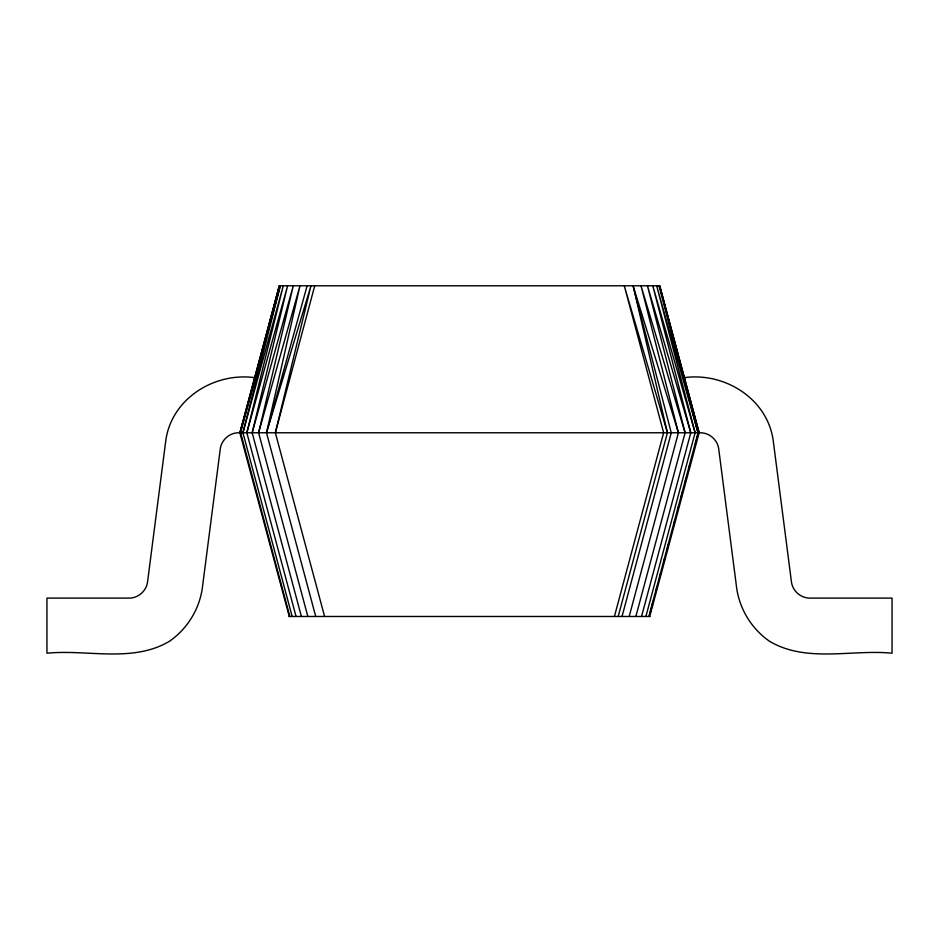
<?xml version="1.0" encoding="UTF-8"?>
<svg xmlns="http://www.w3.org/2000/svg" width="939" height="939" viewBox="0 0 939 939"><rect width="100%" height="100%" fill="white"/><g stroke="black" fill="none" stroke-linecap="round" stroke-linejoin="round"><path stroke-width="1.41" d="M307.839 616.477L258.612 432.762L293.285 285.785L252.168 432.762L301.396 616.477M252.168 432.762L287.592 285.785L246.828 432.762L296.055 616.477M324.577 616.477L275.35 432.762L310.962 285.785L266.5 432.762L315.727 616.477M246.828 432.762L283.261 285.785L242.931 432.762L292.158 616.477M242.931 432.762L280.303 285.785L240.044 432.762L279.235 285.785L659.765 285.785L699.144 432.762L649.729 616.477M258.319 366.339L279.423 285.785L239.856 432.762L289.271 616.477M274.376 306.983L275.503 302.745M278.132 292.851L279.259 288.613M275.35 432.762L314.729 285.785M614.423 616.477L663.65 432.762L624.271 285.785L667.418 432.762L618.191 616.477M622.029 616.477L671.256 432.762L633.121 285.785L678.416 432.762L629.189 616.477M635.867 616.477L685.094 432.762L647.452 285.785L690.787 432.762L641.56 616.477M645.891 616.477L695.118 432.762L656.678 285.785L698.076 432.762L648.849 616.477M650.269 612.24L651.408 607.991M652.171 605.174L653.309 600.925M655.95 591.042L657.089 586.793M659.741 576.91L660.88 572.661M663.533 562.766L664.659 558.529M667.312 548.634L668.451 544.397M673.756 524.619L674.883 520.37M677.535 510.487L678.674 506.238M681.327 496.355L682.465 492.106M685.118 482.223L686.245 477.974M688.897 468.092L690.036 463.843M695.341 444.065L696.468 439.828M697.231 436.999L698.37 432.762M280.303 285.785L240.63 432.762L289.858 616.477M307.123 285.785L266.5 432.762L299.964 285.785L258.612 432.762M254.622 377.642C213.74 372.09 170.745 399.251 165.64 441.729L147.529 582.086C146.343 590.995 138.303 598.061 129.312 598.108L46.95 598.108L46.95 653.215C87.327 649.201 132.422 663.169 169.396 641.325C186.967 629.071 198.775 610.268 202.19 589.14L220.301 448.772C221.487 439.863 229.539 432.797 238.529 432.762L700.471 432.762C709.461 432.797 717.513 439.863 718.699 448.772L736.81 589.14C740.225 610.268 752.033 629.071 769.604 641.325C806.578 663.169 851.673 649.201 892.05 653.215L892.05 598.108L809.688 598.108C800.697 598.061 792.657 590.995 791.471 582.086L773.36 441.729C768.255 399.251 725.26 372.09 684.378 377.642M289.083 616.477L649.917 616.477M685.094 432.762L641.008 285.785L678.416 432.762M695.118 432.762L652.793 285.785L690.787 432.762M671.866 333.826L673.017 338.075M673.791 340.892L674.953 345.141M675.728 347.958L676.89 352.207M677.665 355.024L681.538 369.168M682.313 371.985L683.862 377.642M699.144 432.762L659.577 285.785L698.076 432.762L658.99 285.785M633.121 285.785L667.418 432.762"/></g></svg>
